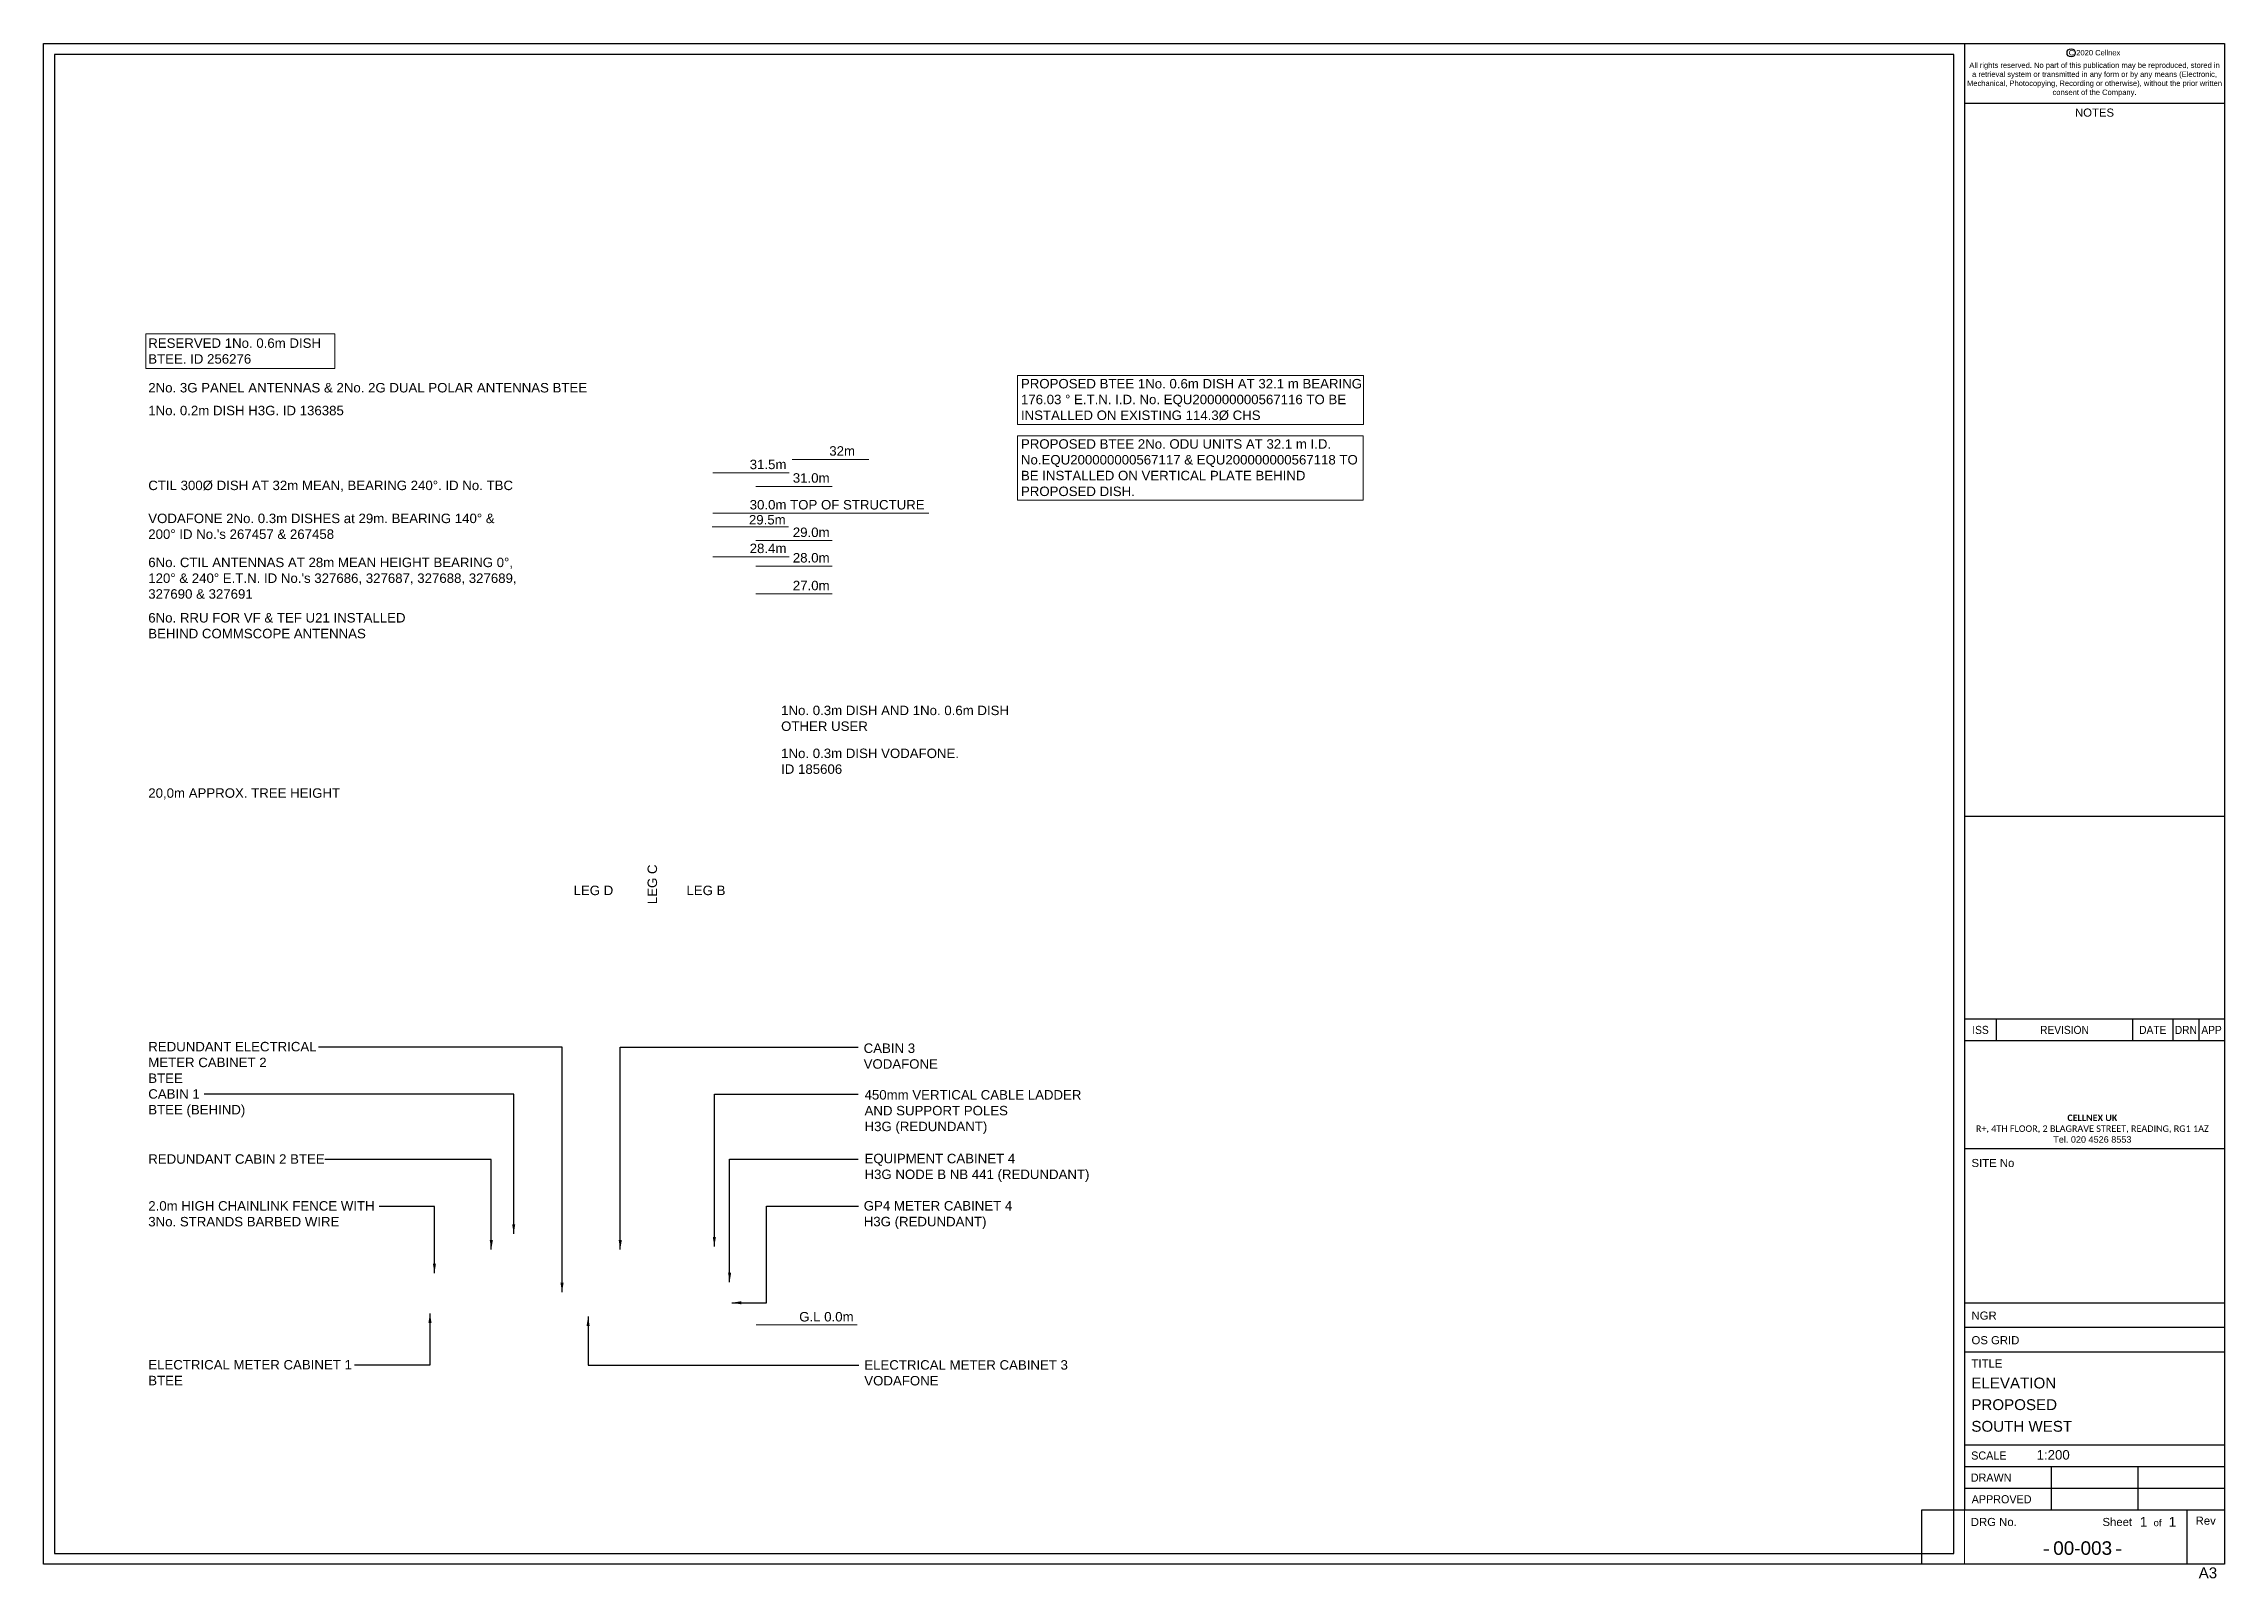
# Paper-space layout '00-003 ELEVATION PROPOSED' of a CAD drawing. Header units: millimetres. Extents: x 0 to 403, y -3 to 281.
import ezdxf
from ezdxf.enums import TextEntityAlignment as Align

# ---------------------------------------------------------------- set-up
doc = ezdxf.new("R2010")
doc.units = ezdxf.units.MM
doc.header["$LTSCALE"] = 30
doc.layers.add('BORDER', color=7, linetype='Continuous', lineweight=25)
doc.layers.add('TEXT AND DIMENSIONS', color=7, linetype='Continuous', lineweight=13)
doc.layers.add('VIEWPORTS', color=7, linetype='Continuous', plot=False)
doc.styles.add('textstyle3', font='arial.ttf')
doc.styles.add('textstyle4', font='arial.ttf', dxfattribs={"width": 0.9})
doc.styles.add('textstyle5', font='arial.ttf', dxfattribs={"width": 0.95})
doc.dimstyles.new('QCADDimStyle', dxfattribs={"dimtxt": 1.75, "dimasz": 1.75, "dimexe": 1.75, "dimexo": 1.75, "dimgap": 0.75, "dimtad": 1, "dimtoh": 1, "dimzin": 12, "dimdsep": 46, "dimtxsty": 'Standard', "dimcen": 0.09, "dimclrt": 256, "dimazin": 3, "dimtfac": 1, "dimtdec": 4, "dimtofl": 0, "dimtmove": 2, "dimatfit": 3, "dimfxl": 1, "dimtolj": 1, "dimtzin": 0, "dimarcsym": 0})

# ---------------------------------------------------------------- blocks, each defined once
blk = doc.blocks.new('CELLNEX A3MAS')
at = {"layer": 'BORDER'}
for p, q in [((0, 281), (403, 281)), ((0, 0), (0, 281)), ((355, 281), (355, 10)), ((403, 281), (403, 0)), ((355, 270), (403, 270)), ((355, 138.24), (403, 138.24)), ((403, 100.74), (355, 100.74)), ((403, 96.74), (355, 96.74)), ((360.85, 100.74), (360.85, 96.74)), ((386.04, 100.74), (386.04, 96.74)), ((393.5, 100.74), (393.5, 96.74)), ((398.25, 100.74), (398.25, 96.74)), ((403, 76.74), (355, 76.74)), ((403, 48.21), (355, 48.21)), ((403, 43.71), (355, 43.71)), ((403, 39.21), (355, 39.21)), ((403, 22), (355, 22)), ((403, 18), (355, 18)), ((371, 18), (371, 10)), ((387, 18), (387, 10)), ((403, 14), (355, 14)), ((403, 10), (347, 10)), ((347, 10), (347, 0)), ((396.05, 10), (396.05, 0)), ((403, 0), (0, 0))]:
    blk.add_line(p, q, dxfattribs=at)
at = {"layer": 'BORDER', "const_width": 0.25}
for points in [[(369.61, 2.64), (370.61, 2.64)], [(382.95, 2.64), (383.95, 2.64)]]:
    blk.add_lwpolyline(points, dxfattribs=at)
at = {"layer": 'BORDER'}
blk.add_circle((374.68, 279.3), 0.764, dxfattribs=at)
at = {"layer": 'BORDER', "style": 'textstyle3'}
blk.add_text('NOTES', height=1.5, dxfattribs=at).set_placement((379, 267.5), align=Align.CENTER)
at = {"layer": 'BORDER'}
for s, style, width, p in [('ISS', 'textstyle4', 0.9, (357.93, 98.73)), ('REVISION', 'textstyle4', 0.9, (373.45, 98.73)), ('DATE', 'textstyle4', 0.9, (389.77, 98.73)), ('DRN', 'textstyle4', 0.9, (395.88, 98.73)), ('APP', 'textstyle4', 0.9, (400.63, 98.73)), ('DRAWN', 'textstyle5', 0.95, (359.9, 16)), ('APPROVED', 'textstyle5', 0.95, (361.83, 12))]:
    blk.add_text(s, height=1.5, dxfattribs=dict(at, style=style, width=width)).set_placement(p, align=Align.MIDDLE_CENTER)
at = {"layer": 'BORDER', "style": 'textstyle3'}
for s, p in [('SITE No', (356.27, 73.39)), ('NGR', (356.27, 45.19)), ('OS GRID', (356.27, 40.64)), ('TITLE', (356.27, 36.33)), ('DRG No.', (356.14, 7.05))]:
    blk.add_text(s, height=1.5, dxfattribs=at).set_placement(p)
at = {"layer": 'BORDER', "style": 'textstyle5', "width": 0.95}
blk.add_text('SCALE', height=1.5, dxfattribs=at).set_placement((356.21, 19.33))
at = {"layer": 'BORDER', "style": 'textstyle3'}
for s, height, p in [('Sheet', 1.5, (383.21, 7.83)), ('of', 1.25, (390.65, 7.67)), ('Rev', 1.5, (399.55, 8.03))]:
    blk.add_text(s, height=height, dxfattribs=at).set_placement(p, align=Align.MIDDLE)
for s, insert, char_height, attachment_point in [('C 2020 Cellnex', (379, 279.82), 1, 2), ('A3', (399.96, -1.61), 2, 5)]:
    blk.add_mtext(s, dxfattribs=dict(at, insert=insert, char_height=char_height, attachment_point=attachment_point))
at = {"layer": 'BORDER', "attachment_point": 1, "style": 'textstyle3'}
for s, insert, char_height, width in [('\\pxqc;All rights reserved. No part of this publication may be reproduced, stored in a retrieval system or transmitted in any form or by any means (Electronic, Mechanical, Photocopying, Recording or otherwise), without the prior written consent of the Company.', (355.5, 277.51), 1, 47), ('\\pxsm1,qc;{\\fCalibri|b1|i0|c0|p34;CELLNEX UK\\P\\fCalibri|b0|i0|c0|p34;R+, 4TH FLOOR, 2 BLAGRAVE STREET, READING, RG1 1AZ \\P}Tel. 020 4526 8553', (356.94, 83.09), 1.2, 43.3154)]:
    blk.add_mtext(s, dxfattribs=dict(at, insert=insert, char_height=char_height, width=width))
at = {"layer": 'BORDER', "style": 'textstyle3'}
for tag, p, height in [('TITLE1', (356.24, 32.48), 2), ('TITLE2', (356.24, 28.48), 2), ('TITLE3', (356.24, 24.48), 2), ('SCALE', (368.3, 19.33), 1.75)]:
    blk.add_attdef(tag, p, '', height=height, dxfattribs=at)
for tag, height, p in [('SHTNO', 1.8, (388.07, 7.83)), ('SHTOF', 1.8, (393.4, 7.83)), ('USERIDCATEGORY', 2.5, (376.81, 2.98))]:
    blk.add_attdef(tag, text='', height=height, dxfattribs=at).set_placement(p, align=Align.MIDDLE)

psp = doc.layouts.new('00-003 ELEVATION PROPOSED')

# ---------------------------------------------------------------- linework, layer by layer
at = {"layer": 'TEXT AND DIMENSIONS'}
for p, q in [((137.77, 201.68), (123.65, 201.68)), ((152.49, 204.17), (138.36, 204.17)), ((145.74, 199.18), (131.62, 199.18)), ((163.56, 194.22), (123.65, 194.22)), ((137.64, 191.72), (123.52, 191.72)), ((137.77, 186.17), (123.65, 186.17)), ((145.74, 189.17), (131.62, 189.17)), ((145.74, 184.45), (131.62, 184.45)), ((145.74, 179.33), (131.62, 179.33)), ((150.35, 44.25), (131.69, 44.25))]:
    psp.add_line(p, q, dxfattribs=at)
for points in [[(18.92, 227.38), (53.82, 227.38), (53.82, 220.99), (18.92, 220.99)], [(180, 210.64), (180, 219.65), (243.92, 219.65), (243.92, 210.64)], [(180, 196.62), (180, 208.5), (243.86, 208.5), (243.86, 196.62)]]:
    psp.add_lwpolyline(points, close=True, dxfattribs=at)
at = {"layer": 'VIEWPORTS'}
psp.add_lwpolyline([(2, 279), (2, 2), (282, 2), (282, 2), (353, 2), (353, 279)], close=True, dxfattribs=at)

# ---------------------------------------------------------------- block references
at = {"layer": 'BORDER'}
psp.add_blockref('CELLNEX A3MAS', (0, 0), dxfattribs=at).add_auto_attribs({'USERIDCATEGORY': '00-003', 'SCALE': '1:200', 'SHTNO': '1', 'SHTOF': '1', 'TITLE1': 'ELEVATION', 'TITLE2': 'PROPOSED', 'TITLE3': 'SOUTH WEST'})

# ---------------------------------------------------------------- texts
at = {"layer": 'TEXT AND DIMENSIONS', "char_height": 1.75, "style": 'textstyle3'}
for s, insert, width, attachment_point in [('RESERVED 1No. 0.6m DISH\\PBTEE. ID 256276', (19.34, 224.18), 38.2507, 4), ('PROPOSED BTEE 1No. 0.6m DISH AT 32.1 m BEARING 176.03 %%D E.T.N. I.D. No. EQU200000000567116 TO BE INSTALLED ON EXISTING 114.3%%C CHS', (180.61, 219.03), 63.5821, 1), ('1No. 0.2m DISH H3G. ID 136385', (19.34, 214.07), 38.4335, 1), ('32m ', (145.19, 206.6), 7.1976, 1), ('PROPOSED BTEE 2No. ODU UNITS AT 32.1 m I.D. No.EQU200000000567117 & EQU200000000567118 TO BE INSTALLED ON VERTICAL PLATE BEHIND PROPOSED DISH.', (180.61, 207.89), 63.5821, 1), ('31.5m ', (130.48, 204.11), 7.1976, 1), ('31.0m ', (138.45, 201.61), 7.1976, 1), ('CTIL 300%%C DISH AT 32m MEAN, BEARING 240%%D. ID No. TBC', (19.34, 199.2), 68.239, 4), ("VODAFONE 2No. 0.3m DISHES at 29m. BEARING 140%%D & 200%%D ID No.'s 267457 & 267458", (19.34, 194.14), 69.2121, 1), ('29.5m ', (130.34, 193.89), 7.1976, 1), ('30.0m TOP OF STRUCTURE', (130.48, 196.66), 32.7481, 1), ('29.0m ', (138.45, 191.57), 6.8424, 1), ("6No. CTIL ANTENNAS AT 28m MEAN HEIGHT BEARING 0%%D, 120%%D & 240%%D E.T.N. ID No.'s 327686, 327687, 327688, 327689, 327690 & 327691", (19.34, 182.2), 68.9691, 4), ('28.4m ', (130.48, 188.6), 6.8424, 1), ('28.0m ', (138.45, 186.86), 6.8424, 1), ('27.0m ', (138.45, 181.73), 6.8424, 1), ('6No. RRU FOR VF & TEF U21 INSTALLED \\PBEHIND COMMSCOPE ANTENNAS', (19.34, 175.77), 69.2121, 1), ('1No. 0.3m DISH AND 1No. 0.6m DISH\\POTHER USER', (136.29, 156.31), 43.6758, 4), ('1No. 0.3m DISH VODAFONE. ID 185606', (136.29, 150.72), 34.45, 1), ('20,0m APPROX. TREE HEIGHT', (19.34, 143.38), 46.715, 1), ('LEG D', (97.93, 125.39), 7.6173, 1), ('LEG B', (118.8, 125.39), 7.6173, 1), ('\\pxql;CABIN 3 VODAFONE', (151.54, 96.23), 13.7819, 1), ('450mm VERTICAL CABLE LADDER AND SUPPORT POLES \\PH3G (REDUNDANT) ', (151.71, 87.61), 40.828, 1), ('EQUIPMENT CABINET 4\\PH3G NODE B NB 441 (REDUNDANT) \\P ', (151.7, 75.84), 42.9747, 1), ('2.0m HIGH CHAINLINK FENCE WITH 3No. STRANDS BARBED WIRE', (19.34, 67.09), 42.5816, 1), ('GP4 METER CABINET 4 H3G (REDUNDANT)', (151.56, 67.11), 28.6462, 1), ('G.L 0.0m ', (139.63, 46.6), 10.1834, 1), ('ELECTRICAL METER CABINET 1\\PBTEE', (19.34, 37.73), 40.1814, 1), ('ELECTRICAL METER CABINET 3\\PVODAFONE', (151.66, 37.7), 40.1814, 1)]:
    psp.add_mtext(s, dxfattribs=dict(at, insert=insert, width=width, attachment_point=attachment_point))
for s, insert, attachment_point in [('2No. 3G PANEL ANTENNAS & 2No. 2G DUAL POLAR ANTENNAS BTEE ', (19.34, 217.4), 4), ('REDUNDANT ELECTRICAL \\PMETER CABINET 2\\PBTEE', (19.34, 96.52), 1), ('\\pxql;CABIN 1 \\PBTEE (BEHIND)', (19.34, 87.78), 1), ('\\pxql;REDUNDANT CABIN 2 BTEE', (19.34, 75.75), 1)]:
    psp.add_mtext(s, dxfattribs=dict(at, insert=insert, attachment_point=attachment_point))
at = {"layer": 'TEXT AND DIMENSIONS', "insert": (111.61, 121.97), "char_height": 1.75, "width": 7.6173, "attachment_point": 1, "rotation": 90, "style": 'textstyle3'}
psp.add_mtext('LEG C', dxfattribs=at)

# ---------------------------------------------------------------- leaders
at = {"layer": 'TEXT AND DIMENSIONS'}
for points in [[(95.8, 50.25), (95.8, 95.52), (50.78, 95.52)], [(106.56, 58.15), (106.56, 95.57), (150.53, 95.57)], [(86.87, 61.07), (86.87, 86.83), (29.66, 86.83)], [(123.95, 58.73), (123.95, 86.85), (150.53, 86.85)], [(82.73, 58.14), (82.73, 74.81), (51.98, 74.81)], [(126.77, 52.11), (126.77, 74.87), (150.53, 74.87)], [(72.22, 53.8), (72.22, 66.12), (62.01, 66.12)], [(127.18, 48.31), (133.57, 48.31), (133.57, 66.15), (150.6, 66.15)], [(71.4, 46.33), (71.4, 36.78), (57.47, 36.78)], [(100.62, 45.75), (100.62, 36.78), (150.62, 36.78)]]:
    psp.add_leader(points, dimstyle='QCADDimStyle', dxfattribs=at)

# ---------------------------------------------------------------- viewports
at = {"layer": 'VIEWPORTS'}
for center, size, view_center_point, view_height, status in [((177.5, 140.5), (351, 277), (225711.87, -42389.6), 55400, 4), ((379, 38.37), (48, 76.739), (24, -50.12), 76.739, 3)]:
    psp.add_viewport(center=center, size=size, view_center_point=view_center_point, view_height=view_height, status=status, dxfattribs=at)
psp.add_viewport(center=(379, 117.49), size=(48, 41.5), view_center_point=(24, 16.7), view_height=41.5, dxfattribs=at)

doc.saveas('drawing.dxf')
